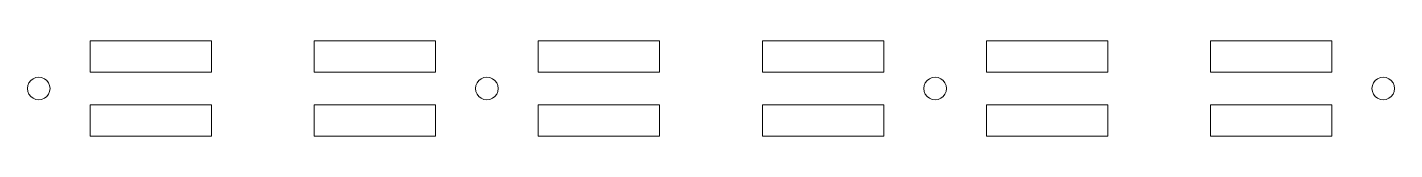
# Model space of a CAD drawing. Header units: millimetres. Extents: x -1 to 108, y -4 to 4.
import ezdxf

# ---------------------------------------------------------------- set-up
doc = ezdxf.new("R2010")
doc.units = ezdxf.units.MM
doc.layers.get('0').update_dxf_attribs({"linetype": 'CONTINUOUS', "lineweight": 0, "true_color": 0xffffff})

msp = doc.modelspace()

# ---------------------------------------------------------------- linework, layer by layer
for points in [[(4.08, 3.79), (13.7, 3.79), (13.7, 1.29), (4.08, 1.29), (4.08, 3.79)], [(21.86, 1.29), (21.86, 3.79), (31.48, 3.79), (31.48, 1.29), (21.86, 1.29)], [(39.64, 3.79), (49.26, 3.79), (49.26, 1.29), (39.64, 1.29), (39.64, 3.79)], [(57.42, 1.29), (57.42, 3.79), (67.04, 3.79), (67.04, 1.29), (57.42, 1.29)], [(75.2, 1.29), (75.2, 3.79), (84.82, 3.79), (84.82, 1.29), (75.2, 1.29)], [(92.98, 1.29), (92.98, 3.79), (102.6, 3.79), (102.6, 1.29), (92.98, 1.29)], [(-0.233, 0.869), (0, 0.9), (0.233, 0.869), (0.45, 0.779), (0.636, 0.636), (0.779, 0.45), (0.869, 0.233), (0.9, 0), (0.869, -0.233), (0.779, -0.45), (0.636, -0.636), (0.45, -0.779), (0.233, -0.869), (0, -0.9), (-0.233, -0.869), (-0.45, -0.779), (-0.636, -0.636), (-0.779, -0.45), (-0.869, -0.233), (-0.9, 0), (-0.869, 0.233), (-0.779, 0.45), (-0.636, 0.636), (-0.45, 0.779), (-0.233, 0.869)], [(35.11, 0.779), (35.327, 0.869), (35.56, 0.9), (35.793, 0.869), (36.01, 0.779), (36.196, 0.636), (36.339, 0.45), (36.429, 0.233), (36.46, 0), (36.429, -0.233), (36.339, -0.45), (36.196, -0.636), (36.01, -0.779), (35.793, -0.869), (35.56, -0.9), (35.327, -0.869), (35.11, -0.779), (34.924, -0.636), (34.781, -0.45), (34.691, -0.233), (34.66, 0), (34.691, 0.233), (34.781, 0.45), (34.924, 0.636), (35.11, 0.779)], [(71.756, 0.636), (71.899, 0.45), (71.989, 0.233), (72.02, 0), (71.989, -0.233), (71.899, -0.45), (71.756, -0.636), (71.57, -0.779), (71.353, -0.869), (71.12, -0.9), (70.887, -0.869), (70.67, -0.779), (70.484, -0.636), (70.341, -0.45), (70.251, -0.233), (70.22, 0), (70.251, 0.233), (70.341, 0.45), (70.484, 0.636), (70.67, 0.779), (70.887, 0.869), (71.12, 0.9), (71.353, 0.869), (71.57, 0.779), (71.756, 0.636)], [(107.316, 0.636), (107.459, 0.45), (107.549, 0.233), (107.58, 0), (107.549, -0.233), (107.459, -0.45), (107.316, -0.636), (107.13, -0.779), (106.913, -0.869), (106.68, -0.9), (106.447, -0.869), (106.23, -0.779), (106.044, -0.636), (105.901, -0.45), (105.811, -0.233), (105.78, 0), (105.811, 0.233), (105.901, 0.45), (106.044, 0.636), (106.23, 0.779), (106.447, 0.869), (106.68, 0.9), (106.913, 0.869), (107.13, 0.779), (107.316, 0.636)], [(4.08, -1.29), (13.7, -1.29), (13.7, -3.79), (4.08, -3.79), (4.08, -1.29)], [(21.86, -1.29), (31.48, -1.29), (31.48, -3.79), (21.86, -3.79), (21.86, -1.29)], [(39.64, -1.29), (49.26, -1.29), (49.26, -3.79), (39.64, -3.79), (39.64, -1.29)], [(57.42, -3.79), (57.42, -1.29), (67.04, -1.29), (67.04, -3.79), (57.42, -3.79)], [(75.2, -3.79), (75.2, -1.29), (84.82, -1.29), (84.82, -3.79), (75.2, -3.79)], [(92.98, -1.29), (102.6, -1.29), (102.6, -3.79), (92.98, -3.79), (92.98, -1.29)]]:
    msp.add_lwpolyline(points)

doc.saveas('drawing.dxf')
